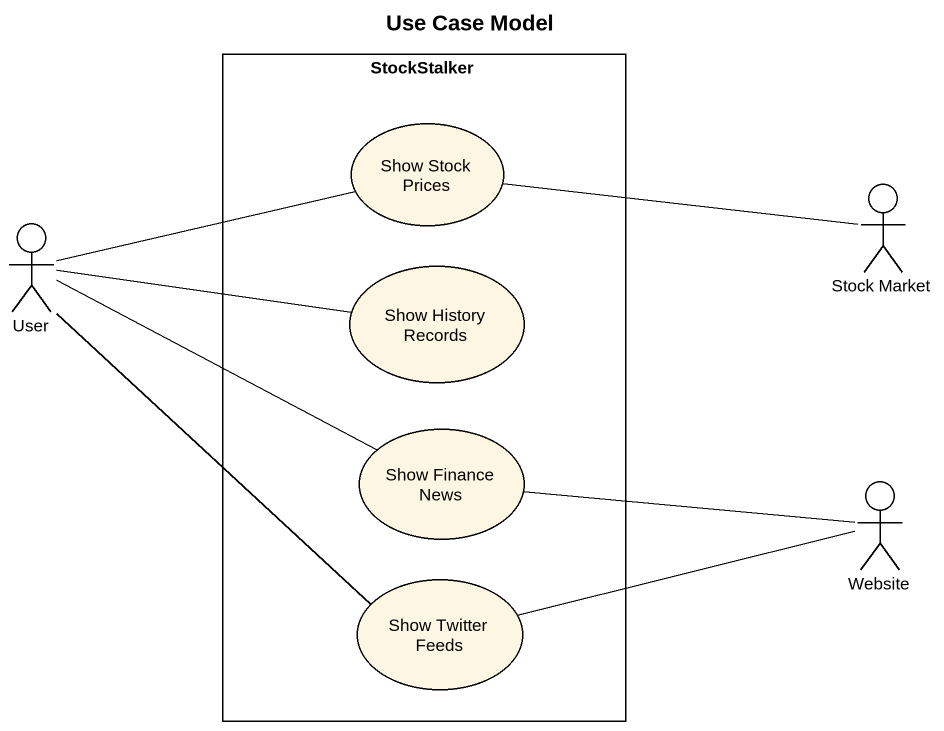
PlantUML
@startuml
title Use Case Model
rectangle StockStalker {
  usecase "Show Stock Prices" as Show_Stock_Prices
  usecase "Show History Records" as Show_History_Records
  usecase "Show Finance News" as Show_Finance_News
  usecase "Show Twitter Feeds" as Show_Twitter_Feeds
}
actor User
actor "Stock Market" as Stock_Market
actor Website
User -right- Show_Stock_Prices
User -right- Show_History_Records
User -right- Show_Finance_News
User -- Show_Twitter_Feeds
Stock_Market -left- Show_Stock_Prices
Website -left- Show_Finance_News
Website -left- Show_Twitter_Feeds
@enduml
